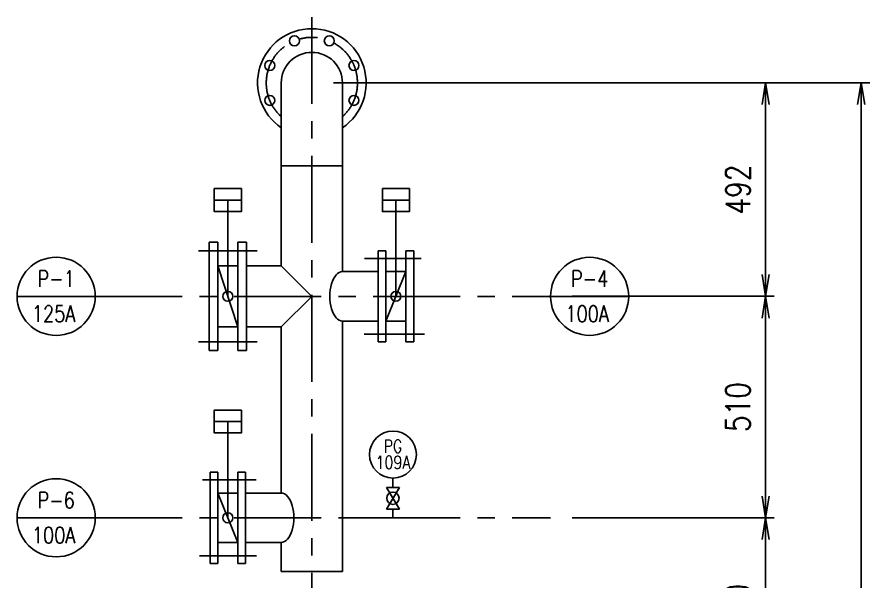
# Model space of a CAD drawing. Extents: x 0 to 36769, y -42 to 11490.
# Drawn here: x 11094 to 13058, y 6285 to 7587 of the extents above; entities that cross this region are included whole.
import ezdxf
from ezdxf.enums import TextEntityAlignment as Align

# ---------------------------------------------------------------- set-up
doc = ezdxf.new("R2010")
doc.units = 0
doc.header["$LTSCALE"] = 160
doc.header["$MEASUREMENT"] = 0
doc.linetypes.add('CENTER', pattern=[2, 1.25, -0.25, 0.25, -0.25])
doc.layers.get('0').update_dxf_attribs({"linetype": 'CONTINUOUS'})
doc.layers.get('DEFPOINTS').update_dxf_attribs({"linetype": 'CONTINUOUS'})
for name, color, linetype in [('CPVC', 2, 'CONTINUOUS'), ('DIM', 7, 'CONTINUOUS'), ('EQI', 3, 'CONTINUOUS'), ('TEXT', 7, 'CONTINUOUS'), ('VALVE', 3, 'CONTINUOUS')]:
    doc.layers.add(name, color=color, linetype=linetype)
doc.styles.add('ROMANSEXTFONT', font='romans.shx', dxfattribs={"width": 0.8, "bigfont": 'extfont.shx'})
doc.dimstyles.get("Standard").update_dxf_attribs({"dimscale": 20, "dimtxt": 2.8, "dimasz": 2.5, "dimexe": 1, "dimexo": 2.5, "dimgap": 0.8, "dimtad": 1, "dimdec": 0, "dimrnd": 0.5, "dimzin": 9, "dimdsep": 46, "dimtxsty": 'ROMANSEXTFONT', "dimblk": 'OPEN', "dimcen": -0.6, "dimclrd": 256, "dimclre": 256, "dimclrt": 2, "dimadec": 0, "dimazin": 0, "dimtfac": 1, "dimtdec": 0, "dimtmove": 1, "dimatfit": 3, "dimldrblk": 'OPEN', "dimfxl": 0, "dimtvp": 1, "dimtolj": 1, "dimtzin": 9, "dimarcsym": 0})

# ---------------------------------------------------------------- blocks, each defined once
blk = doc.blocks.new('_OPEN')
at = {"color": 0, "linetype": 'ByBlock'}
for p, q in [((-1, 0.167), (0, 0)), ((0, 0), (-1, -0.167)), ((0, 0), (-1, 0))]:
    blk.add_line(p, q, dxfattribs=at)
blk = doc.blocks.new('*D10')
at = {"linetype": 'ByBlock'}
for p, q in [((12372.9, 6433.3), (12838.1, 6433.3)), ((12818.1, 6013.3), (12818.1, 6433.3)), ((12322.9, 6013.3), (12322.9, 6013.3)), ((12372.9, 6013.3), (12838.1, 6013.3))]:
    blk.add_line(p, q, dxfattribs=at)
at = {"layer": 'DEFPOINTS', "linetype": 'ByBlock'}
for p in [(12322.9, 6433.3), (12322.9, 6013.3)]:
    blk.add_point(p, dxfattribs=at)
at = {"linetype": 'ByBlock', "xscale": 50, "yscale": 50, "zscale": 50}
for p, rotation in [((12818.1, 6433.3), 90), ((12818.1, 6013.3), 270)]:
    blk.add_blockref('_OPEN', p, dxfattribs=dict(at, rotation=rotation))
at = {"color": 2, "linetype": 'ByBlock', "insert": (12754.1, 6223.3), "char_height": 56, "attachment_point": 5, "rotation": 90, "style": 'ROMANSEXTFONT'}
blk.add_mtext('\\A1;420', dxfattribs=at)
blk = doc.blocks.new('*D9')
at = {"linetype": 'ByBlock'}
for p, q in [((12372.9, 6943.3), (12838.1, 6943.3)), ((12818.1, 6433.3), (12818.1, 6943.3)), ((12322.9, 6433.3), (12322.9, 6433.3)), ((12372.9, 6433.3), (12838.1, 6433.3))]:
    blk.add_line(p, q, dxfattribs=at)
at = {"layer": 'DEFPOINTS', "linetype": 'ByBlock'}
for p in [(12322.9, 6943.3), (12322.9, 6433.3)]:
    blk.add_point(p, dxfattribs=at)
at = {"linetype": 'ByBlock', "xscale": 50, "yscale": 50, "zscale": 50}
for p, rotation in [((12818.1, 6943.3), 90), ((12818.1, 6433.3), 270)]:
    blk.add_blockref('_OPEN', p, dxfattribs=dict(at, rotation=rotation))
at = {"color": 2, "linetype": 'ByBlock', "insert": (12754.1, 6688.3), "char_height": 56, "attachment_point": 5, "rotation": 90, "style": 'ROMANSEXTFONT'}
blk.add_mtext('\\A1;510', dxfattribs=at)
blk = doc.blocks.new('*D8')
at = {"linetype": 'ByBlock'}
for p, q in [((11823.2, 7434.8), (12838.1, 7434.8)), ((12818.1, 6943.3), (12818.1, 7434.8)), ((12322.9, 6943.3), (12322.9, 6943.3)), ((12372.9, 6943.3), (12838.1, 6943.3))]:
    blk.add_line(p, q, dxfattribs=at)
at = {"layer": 'DEFPOINTS', "linetype": 'ByBlock'}
for p in [(11773.2, 7434.8), (12322.9, 6943.3)]:
    blk.add_point(p, dxfattribs=at)
at = {"linetype": 'ByBlock', "xscale": 50, "yscale": 50, "zscale": 50}
for p, rotation in [((12818.1, 7434.8), 90), ((12818.1, 6943.3), 270)]:
    blk.add_blockref('_OPEN', p, dxfattribs=dict(at, rotation=rotation))
at = {"color": 2, "linetype": 'ByBlock', "insert": (12754.1, 7189), "char_height": 56, "attachment_point": 5, "rotation": 90, "style": 'ROMANSEXTFONT'}
blk.add_mtext('\\A1;492', dxfattribs=at)
blk = doc.blocks.new('*D7')
at = {"linetype": 'ByBlock'}
for p, q in [((11823.2, 7434.8), (11823.2, 7434.8)), ((11873.2, 7434.8), (13058.3, 7434.8)), ((13038.3, 7434.8), (13038.3, 4239.9)), ((12772.8, 4239.9), (13058.3, 4239.9))]:
    blk.add_line(p, q, dxfattribs=at)
at = {"layer": 'DEFPOINTS', "linetype": 'ByBlock'}
for p in [(11823.2, 7434.8), (12722.8, 4239.9)]:
    blk.add_point(p, dxfattribs=at)
at = {"linetype": 'ByBlock', "xscale": 50, "yscale": 50, "zscale": 50}
for p, rotation in [((13038.3, 7434.8), 90), ((13038.3, 4239.9), 270)]:
    blk.add_blockref('_OPEN', p, dxfattribs=dict(at, rotation=rotation))
at = {"color": 2, "linetype": 'ByBlock', "insert": (12974.3, 5837.3), "char_height": 56, "attachment_point": 5, "rotation": 90, "style": 'ROMANSEXTFONT'}
blk.add_mtext('\\A1;3195', dxfattribs=at)

msp = doc.modelspace()

# ---------------------------------------------------------------- linework, layer by layer
at = {"layer": 'CPVC'}
for p, q in [((11959.91641, 6503.25832), (11959.91641, 6524.81486)), ((11944.91641, 6503.25832), (11974.91641, 6503.25832)), ((11944.91641, 6503.25832), (11974.91641, 6453.25832)), ((11974.91641, 6503.25832), (11944.91641, 6453.25832)), ((11944.91641, 6453.25832), (11974.91641, 6453.25832)), ((11959.91641, 6433.25832), (11959.91641, 6453.25832))]:
    msp.add_line(p, q, dxfattribs=at)
at = {"layer": 'CPVC', "ltscale": 30}
msp.add_line((11843.71641, 6433.25832), (11959.91641, 6433.25832), dxfattribs=at)
at = {"layer": 'CPVC', "color": 7}
msp.add_circle((11959.91641, 6578.81486), 54, dxfattribs=at)
at = {"layer": 'CPVC'}
msp.add_circle((11959.91641, 6478.25832), 14.18017, dxfattribs=at)
at = {"layer": 'EQI', "color": 1, "linetype": 'CENTER'}
for p, q in [((11773.21641, 7586.50998), (11773.21641, 4272.26479)), ((11581.2957, 7048.25832), (11512.13711, 7048.25832)), ((11647.2957, 7048.25832), (11578.13711, 7048.25832)), ((11894.13711, 7030.75832), (12024.77893, 7030.75832)), ((11274.38127, 6943.25832), (12322.87858, 6943.25832)), ((11893.98397, 6855.75832), (12032.2957, 6855.75832)), ((11581.2957, 6838.25832), (11512.13711, 6838.25832)), ((11647.2957, 6838.25832), (11578.13711, 6838.25832)), ((11645.2957, 6520.75832), (11521.65389, 6520.75832)), ((11274.38127, 6433.25832), (12322.87858, 6433.25832)), ((11645.44885, 6345.75832), (11514.13711, 6345.75832))]:
    msp.add_line(p, q, dxfattribs=at)
at = {"layer": 'EQI', "color": 6}
for p, q in [((11702.71641, 7013.75832), (11702.71641, 7434.75074)), ((11843.71641, 7000.25832), (11843.71641, 7434.75074)), ((11702.71641, 7243.75074), (11843.71641, 7243.75074)), ((11536.71641, 6818.25832), (11536.71641, 7068.25832)), ((11556.71641, 7068.25832), (11536.71641, 7068.25832)), ((11556.71641, 6818.25832), (11556.71641, 7068.25832)), ((11602.71641, 6818.25832), (11602.71641, 7068.25832)), ((11622.71641, 7068.25832), (11602.71641, 7068.25832)), ((11622.71641, 6818.25832), (11622.71641, 7068.25832)), ((11925.71641, 6838.25832), (11925.71641, 7048.25832)), ((11925.71641, 7048.25832), (11943.71641, 7048.25832)), ((11943.71641, 6838.25832), (11943.71641, 7048.25832)), ((11989.71641, 6838.25832), (11989.71641, 7048.25832)), ((11989.71641, 7048.25832), (12007.71641, 7048.25832)), ((12007.71641, 6838.25832), (12007.71641, 7048.25832)), ((11702.71641, 7013.75832), (11622.71641, 7013.75832)), ((11702.71641, 7013.75832), (11773.21641, 6943.25832)), ((11843.71641, 7000.25832), (11925.71641, 7000.25832)), ((11773.21641, 6943.25832), (11702.71641, 6872.75832)), ((11843.71641, 6886.25832), (11925.71641, 6886.25832)), ((11843.71641, 6309.45832), (11843.71641, 6886.25832)), ((11702.71641, 6872.75832), (11622.71641, 6872.75832)), ((11702.71641, 6490.25832), (11702.71641, 6872.75832)), ((11925.71641, 6838.25832), (11943.71641, 6838.25832)), ((11989.71641, 6838.25832), (12007.71641, 6838.25832)), ((11556.71641, 6818.25832), (11536.71641, 6818.25832)), ((11622.71641, 6818.25832), (11602.71641, 6818.25832)), ((11538.71641, 6328.25832), (11538.71641, 6538.25832)), ((11556.71641, 6538.25832), (11538.71641, 6538.25832)), ((11556.71641, 6328.25832), (11556.71641, 6538.25832)), ((11602.71641, 6328.25832), (11602.71641, 6538.25832)), ((11620.71641, 6538.25832), (11602.71641, 6538.25832)), ((11620.71641, 6328.25832), (11620.71641, 6538.25832)), ((11702.71641, 6490.25832), (11620.71641, 6490.25832)), ((11702.71641, 6376.25832), (11620.71641, 6376.25832)), ((11702.71641, 6309.45832), (11702.71641, 6376.25832)), ((11556.71641, 6328.25832), (11538.71641, 6328.25832)), ((11620.71641, 6328.25832), (11602.71641, 6328.25832)), ((11702.71641, 6309.45832), (11843.71641, 6309.45832))]:
    msp.add_line(p, q, dxfattribs=at)
for centre in [(11733.03465, 7531.75809), (11813.39817, 7531.75809), (11676.20906, 7474.9325), (11870.22376, 7474.9325), (11676.20906, 7394.56898), (11870.22376, 7394.56898)]:
    msp.add_circle(centre, 11.5, dxfattribs=at)
for radius, start, end in [(125, 304.33287831, 235.66712169), (70.5, 0, 180)]:
    msp.add_arc((11773.21641, 7434.75074), radius, start, end, dxfattribs=at)
at = {"layer": 'EQI', "color": 1, "linetype": 'CENTER'}
msp.add_arc((11773.21641, 7434.75074), 105, 312.1774186, 227.8225814, dxfattribs=at)
at = {"layer": 'EQI', "color": 6}
msp.add_ellipse((11843.71641, 6943.25832), major_axis=(0, -57), ratio=0.5089833323, start_param=3.1415926536, end_param=6.2831853072, dxfattribs=at)
at = {"layer": 'EQI', "color": 6, "extrusion": (0, 0, -1)}
msp.add_ellipse((11702.71641, 6433.25832), major_axis=(0, -57), ratio=0.5089833323, start_param=3.1415926536, end_param=6.2831853072, dxfattribs=at)
at = {"layer": 'TEXT', "color": 7}
for p, q in [((11094.38127, 6943.25832), (11274.38127, 6943.25832)), ((12322.87858, 6943.25832), (12502.87858, 6943.25832)), ((11094.38127, 6433.25832), (11274.38127, 6433.25832))]:
    msp.add_line(p, q, dxfattribs=at)
for centre in [(11184.38127, 6943.25832), (12412.87858, 6943.25832), (11184.38127, 6433.25832)]:
    msp.add_circle(centre, 90, dxfattribs=at)
at = {"layer": 'VALVE', "color": 6}
for p, q in [((11610.8822, 7164.98277), (11548.55061, 7164.98277)), ((11579.71641, 6943.25832), (11579.71641, 7164.98277)), ((11935.55061, 7164.98277), (11997.8822, 7164.98277)), ((11966.71641, 6943.25832), (11966.71641, 7164.98277)), ((11556.71641, 7013.75832), (11602.71641, 6872.75832)), ((11989.71641, 7000.25832), (11943.71641, 6886.25832)), ((11610.8822, 6654.98277), (11548.55061, 6654.98277)), ((11579.71641, 6433.25832), (11579.71641, 6654.98277)), ((11556.71641, 6490.25832), (11602.71641, 6376.25832))]:
    msp.add_line(p, q, dxfattribs=at)
for points in [[(11610.8822, 7191.42488), (11548.55061, 7191.42488), (11548.55061, 7138.54065), (11610.8822, 7138.54065)], [(11935.55061, 7191.42488), (11997.8822, 7191.42488), (11997.8822, 7138.54065), (11935.55061, 7138.54065)], [(11556.71641, 7013.75832), (11556.71641, 6872.75832), (11602.71641, 6872.75832), (11602.71641, 7013.75832)], [(11989.71641, 7000.25832), (11989.71641, 6886.25832), (11943.71641, 6886.25832), (11943.71641, 7000.25832)], [(11610.8822, 6681.42488), (11548.55061, 6681.42488), (11548.55061, 6628.54065), (11610.8822, 6628.54065)], [(11556.71641, 6490.25832), (11556.71641, 6376.25832), (11602.71641, 6376.25832), (11602.71641, 6490.25832)]]:
    msp.add_lwpolyline(points, close=True, dxfattribs=at)
for centre in [(11579.71641, 6943.25832), (11966.71641, 6943.25832), (11579.71641, 6433.25832)]:
    msp.add_circle(centre, 11.5, dxfattribs=at)

# ---------------------------------------------------------------- texts
at = {"layer": 'CPVC', "color": 2, "style": 'ROMANSEXTFONT', "width": 0.8}
for s, p in [('PG', (11959.91641, 6597.84797)), ('109A', (11959.91641, 6560.83494))]:
    msp.add_text(s, height=30, dxfattribs=at).set_placement(p, align=Align.MIDDLE)
at = {"layer": 'TEXT', "color": 2, "style": 'ROMANSEXTFONT', "width": 0.8}
for s, p in [('P-1', (11184.38127, 6983.75832)), ('P-4', (12412.87858, 6983.75832)), ('125A', (11178.60448, 6903.14893)), ('100A', (12407.10179, 6903.14893)), ('P-6', (11184.38127, 6473.75832)), ('100A', (11178.60448, 6393.14893))]:
    msp.add_text(s, height=37.5, dxfattribs=at).set_placement(p, align=Align.MIDDLE)

# ---------------------------------------------------------------- dimensions: what is measured, and where the dimension line sits
at = {"layer": 'DIM'}
for base, p1, p2, picture, middle in [((12818.10251, 7434.75074), (12322.87858, 6943.25832), (11773.21641, 7434.75074), '*D8', (12754.10251, 7189.00453)), ((13038.26481, 4239.91051), (11823.21641, 7434.75074), (12722.78413, 4239.91051), '*D7', (12974.26481, 5837.33063)), ((12818.10251, 6943.25832), (12322.87858, 6433.25832), (12322.87858, 6943.25832), '*D9', (12754.10251, 6688.25832)), ((12818.10251, 6433.25832), (12322.87858, 6013.25832), (12322.87858, 6433.25832), '*D10', (12754.10251, 6223.25832))]:
    dim = msp.add_linear_dim(base=base, p1=p1, p2=p2, angle=90, dimstyle='Standard', dxfattribs=at)
    dim.commit()
    dim.dimension.update_dxf_attribs({"geometry": picture, "text_midpoint": middle})

doc.saveas('drawing.dxf')
